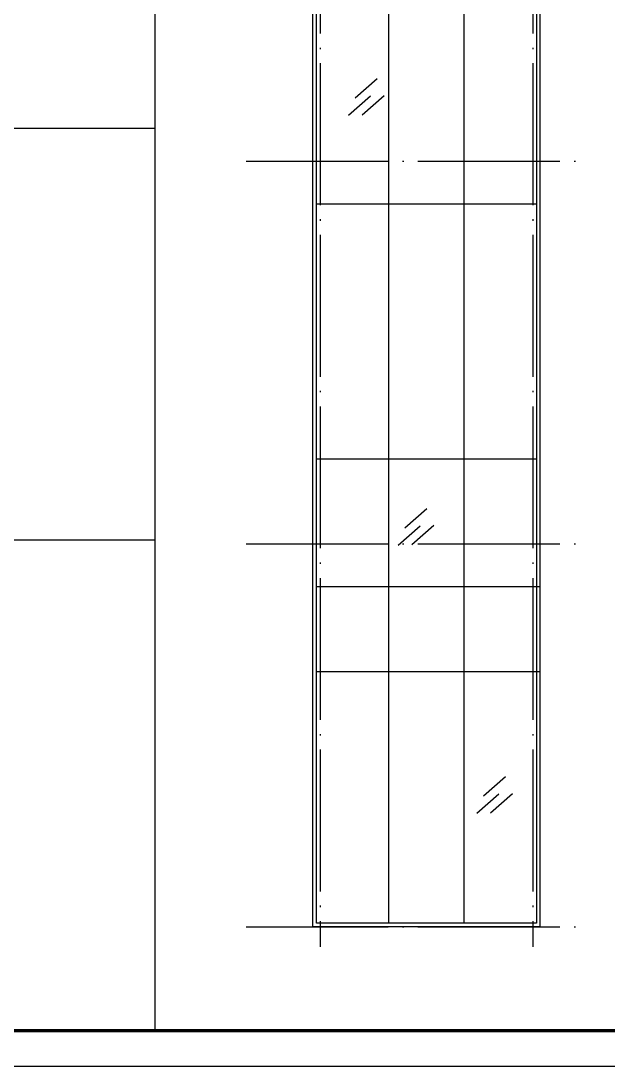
# Model space of a CAD drawing. Extents: x -737978 to 768813, y -372247 to 1140308.
# Drawn here: x -498960 to -490683, y -338663 to -323921 of the extents above; entities that cross this region are included whole.
import ezdxf

# ---------------------------------------------------------------- set-up
doc = ezdxf.new("R2010")
doc.units = 0
doc.header["$LTSCALE"] = 1000
doc.header["$MEASUREMENT"] = 0
doc.linetypes.add('DOTE', pattern=[2.42, 2, -0.2, 0.02, -0.2])
for name, color, linetype in [('A-WALL-GLAZ', 141, 'CONTINUOUS'), ('DOTE', 1, 'DOTE'), ('PUB_TITLE', 4, 'CONTINUOUS'), ('门窗开启', 8, 'CONTINUOUS')]:
    doc.layers.add(name, color=color, linetype=linetype)

msp = doc.modelspace()

# ---------------------------------------------------------------- linework, layer by layer
at = {"layer": 'A-WALL-GLAZ'}
for points in [[(-491643.1, -336698.8), (-494843.1, -336698.8), (-494843.1, -309998.8), (-491643.1, -309998.8)], [(-491693.1, -336648.8), (-494793.1, -336648.8), (-494793.1, -310048.8), (-491693.1, -310048.8)]]:
    msp.add_lwpolyline(points, close=True, dxfattribs=at)
for points in [[(-493773.1, -336648.8), (-493773.1, -310048.8)], [(-492713.1, -336648.8), (-492713.1, -310048.8)], [(-497073.4, -317419.8), (-497073.4, -338162.7)], [(-529855.3, -325433.9), (-497073.4, -325433.9)], [(-494793.1, -326498.8), (-491693.1, -326498.8)], [(-494793.1, -330098.8), (-491693.1, -330098.8)], [(-529855.3, -331240.6), (-497073.4, -331240.6)], [(-494793.1, -331898.8), (-491643.1, -331898.8)], [(-494793.1, -333098.8), (-491643.1, -333098.8)]]:
    msp.add_lwpolyline(points, dxfattribs=at)
at = {"layer": 'DOTE'}
for points in [[(-494743.1, -309998.8), (-494743.1, -336980.4)], [(-491743.1, -309998.8), (-491743.1, -336980.4)], [(-495782.8, -325898.8), (-491095.2, -325898.8)], [(-495782.8, -331298.8), (-491095.2, -331298.8)], [(-495782.8, -336698.8), (-491095.2, -336698.8)]]:
    msp.add_lwpolyline(points, dxfattribs=at)
at = {"layer": 'PUB_TITLE'}
msp.add_lwpolyline([(-545161.3, -338662.7), (-482111.3, -338662.7), (-482111.3, -308962.7), (-545161.3, -308962.7)], close=True, dxfattribs=at)
at = {"layer": 'PUB_TITLE', "const_width": 50}
msp.add_lwpolyline([(-543911.3, -338162.7), (-482611.3, -338162.7), (-482611.3, -309462.7), (-543911.3, -309462.7)], close=True, dxfattribs=at)
at = {"layer": '门窗开启'}
for points in [[(-494248.8, -325007.4), (-493938.7, -324734.6)], [(-494342.2, -325252.3), (-494032, -324979.5)], [(-494151.6, -325244.5), (-493841.4, -324971.8)], [(-493546.7, -331069.5), (-493236.5, -330796.7)], [(-493640.1, -331314.4), (-493329.9, -331041.7)], [(-493449.4, -331306.7), (-493139.2, -331033.9)], [(-492439.3, -334851.4), (-492129.2, -334578.7)], [(-492532.7, -335096.4), (-492222.5, -334823.6)], [(-492342.1, -335088.6), (-492031.9, -334815.9)]]:
    msp.add_lwpolyline(points, dxfattribs=at)

doc.saveas('drawing.dxf')
